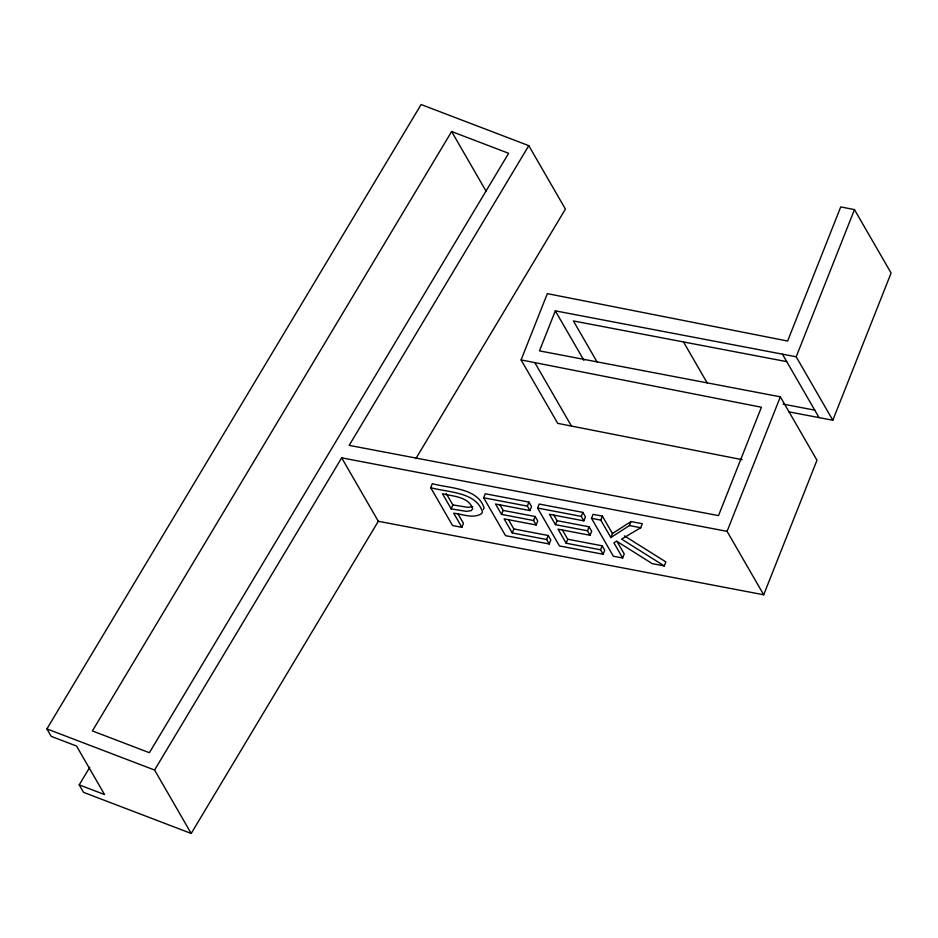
<?xml version="1.0" encoding="UTF-8"?>
<svg xmlns="http://www.w3.org/2000/svg" width="938" height="938" viewBox="0 0 938 938"><rect width="100%" height="100%" fill="white"/><g stroke="black" fill="none" stroke-linecap="round" stroke-linejoin="round"><path stroke-width="1.41" d="M458.014 513.907L463.442 523.322L461.859 527.32L452.573 525.55L430.694 487.666L432.289 483.668C448.95 488.405 477.665 487.584 484.067 507.857L483.316 509.533M451.225 508.9L442.49 493.763C452.96 496.366 468.719 496.542 472.693 508.759L471.134 510.682L466.374 511.351L451.225 508.9L452.808 504.902L446.254 493.552M742.11 459.667L557.711 423.355L521.094 359.922L547.335 293.629L787.627 341.033L840.741 206.911L854.471 209.608L891.1 273.04L832.815 420.236L788.87 411.852M832.815 420.236L796.198 356.792L555.319 310.853L539.479 350.882L780.346 396.821L816.975 460.253L763.696 594.786L378.307 521.282L341.678 457.85L154.582 770.039L191.2 833.472L378.307 521.282M508.419 519.57L513.836 528.95L548.226 535.504L550.817 539.983L549.234 543.993L505.547 535.657L483.68 497.773L485.263 493.763L528.938 502.1L531.529 506.579L529.947 510.589L495.545 504.023L501.549 514.399L533.593 520.52L536.173 524.999L537.755 520.989L535.176 516.51L503.131 510.401L499.802 504.632M501.549 514.399L503.131 510.401M549.234 543.993L546.643 539.514L512.254 532.948L513.836 528.95M529.947 510.589L527.355 506.11L528.938 502.1M562.331 529.853L567.748 539.233L602.137 545.787L604.729 550.266L603.146 554.264L559.458 545.939L537.591 508.056L539.174 504.046L582.861 512.383L585.441 516.861L583.858 520.86L549.457 514.305L555.46 524.682L587.505 530.802L590.084 535.281L591.679 531.271L589.087 526.793L557.043 520.684L553.713 514.915M533.593 520.52L535.176 516.51M546.643 539.514L548.226 535.504M555.46 524.682L557.043 520.684M603.146 554.264L600.555 549.797L566.165 543.231L567.748 539.233M583.858 520.86L581.267 516.392L582.861 512.383M591.503 518.339L593.086 514.329L602.372 516.099L612.432 533.534L610.849 537.533L600.789 520.109L591.503 518.339L613.37 556.222L622.656 557.993L624.251 553.983L616.97 541.378M587.505 530.802L589.087 526.793M600.789 520.109L602.372 516.099M600.555 549.797L602.137 545.787M610.849 537.533L629.41 525.573L630.993 521.563L642.307 523.721L640.724 527.731L621.589 539.127L664.28 565.931L665.863 561.921L624.391 535.891M763.696 594.786L727.079 531.354L780.346 396.821M796.198 356.792L854.471 209.608M89.755 767.284L79.214 784.872L104.552 794.556L76.541 746.05L51.203 736.365L46.9 728.908L421.115 104.528L528.786 145.66L565.415 209.092L415.851 458.635M451.635 131.531L92.393 730.937L149.388 752.71L508.642 153.304L451.635 131.531L486.06 191.164M528.786 145.66L349.171 445.362L718.508 515.607L761.41 407.244L521.094 359.922M612.432 533.534L630.993 521.563M472.717 506.684L467.968 507.352L452.808 504.902M786.736 361.634L573.399 320.948L597.096 361.986M783.207 404.126L814.747 410.141M341.678 457.85L727.079 531.354M430.694 487.666C447.367 492.415 476.07 491.594 482.472 511.867L481.722 513.532C473.467 519.089 462.68 514.13 453.711 513.203L461.859 527.32M483.68 497.773L527.355 506.11M537.591 508.056L581.267 516.392M629.41 525.573L640.724 527.731M536.173 524.999L504.128 518.878L512.254 532.948M590.084 535.281L558.04 529.161L566.165 543.231M664.28 565.931L652.227 563.632L616.559 541.144L613.921 542.856L622.656 557.993M46.9 728.908L154.582 770.039M191.2 833.472L83.529 792.34L79.214 784.872M782.433 354.165L819.05 417.609M683.509 341.948L707.205 382.997M555.319 310.853L583.893 360.333M534.824 362.619L571.453 426.063"/></g></svg>
